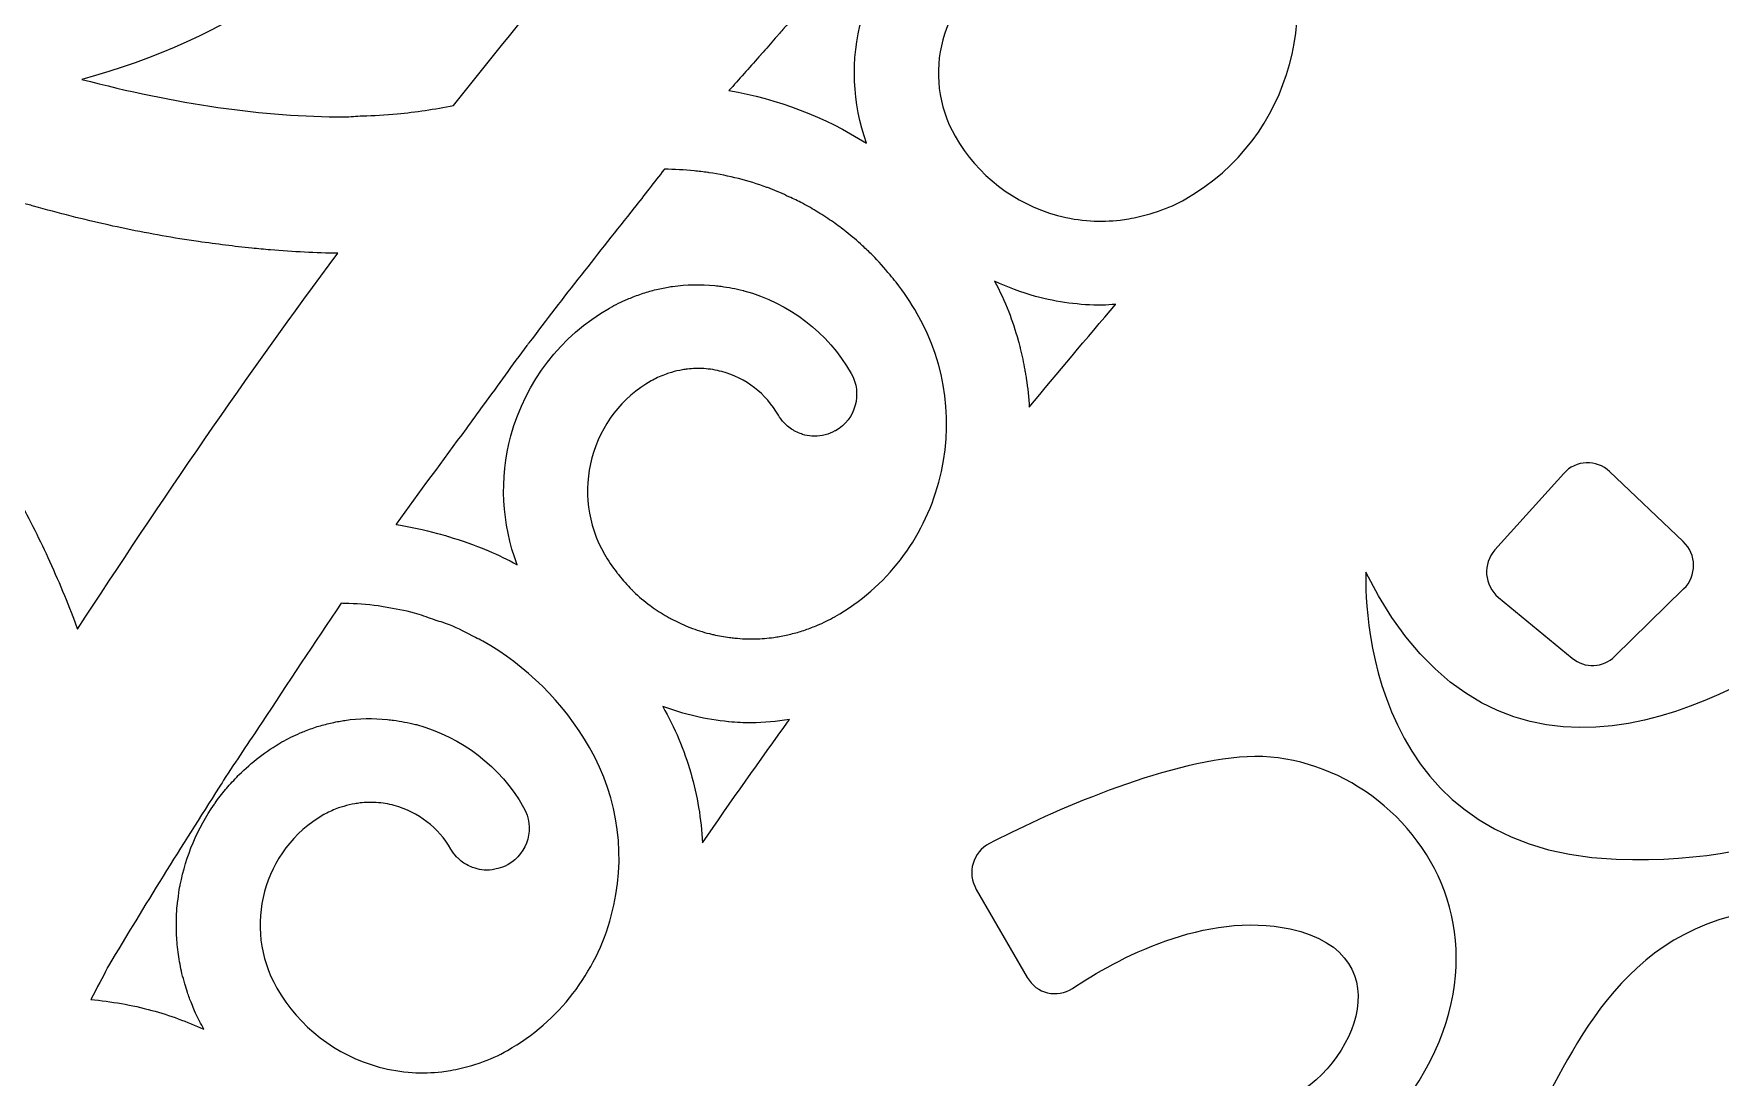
# Model space of a CAD drawing. Header units: millimetres. Extents: x -416 to 1516, y -417 to 43.
# Drawn here: x 467.93 to 488.06, y -61.11 to -48.67 of the extents above; entities that cross this region are included whole.
import ezdxf

# ---------------------------------------------------------------- set-up
doc = ezdxf.new("R2010")
doc.units = ezdxf.units.MM
doc.header["$MEASUREMENT"] = 0
doc.layers.add('Layer 3', color=7, linetype='Continuous')

msp = doc.modelspace()

# ---------------------------------------------------------------- linework, layer by layer
at = {"layer": 'Layer 3', "lineweight": 0}
for points, knots in [([(474.524, -41.385), (474.524, -41.101), (474.509, -40.821), (474.48, -40.544), (474.595, -40.759), (474.703, -40.973), (474.806, -41.185), (474.827, -41.228), (474.848, -41.27), (474.868, -41.313), (474.967, -41.519), (475.06, -41.724), (475.147, -41.926), (475.162, -41.962), (475.177, -41.998), (475.192, -42.033), (475.272, -42.224), (475.348, -42.414), (475.417, -42.601), (475.426, -42.624), (475.436, -42.648), (475.444, -42.671), (475.517, -42.87), (475.582, -43.066), (475.642, -43.259), (475.655, -43.301), (475.668, -43.343), (475.681, -43.384), (475.738, -43.577), (475.791, -43.768), (475.836, -43.955), (475.841, -43.977), (475.846, -43.999), (475.851, -44.021), (475.891, -44.195), (475.926, -44.367), (475.955, -44.536), (475.961, -44.568), (475.967, -44.601), (475.973, -44.633), (476.001, -44.811), (476.023, -44.985), (476.039, -45.156), (476.042, -45.192), (476.045, -45.228), (476.047, -45.264), (476.061, -45.438), (476.07, -45.61), (476.069, -45.777), (476.069, -45.777), (476.069, -45.778), (476.069, -45.778), (474.99, -46.995), (473.95, -48.246), (472.943, -49.523), (472.716, -49.565), (472.49, -49.599), (472.271, -49.621), (472.126, -49.637), (471.991, -49.639), (471.854, -49.645), (471.784, -49.647), (471.708, -49.657), (471.641, -49.657), (470.677, -49.657), (469.622, -49.503), (468.506, -49.21), (471.966, -48.289), (474.524, -45.131), (474.524, -41.385)], [0, 0, 0, 0, 1, 1, 1, 2, 2, 2, 3, 3, 3, 4, 4, 4, 5, 5, 5, 6, 6, 6, 7, 7, 7, 8, 8, 8, 9, 9, 9, 10, 10, 10, 11, 11, 11, 12, 12, 12, 13, 13, 13, 14, 14, 14, 15, 15, 15, 16, 16, 16, 17, 17, 17, 18, 18, 18, 19, 19, 19, 20, 20, 20, 21, 21, 21, 22, 22, 22, 23, 23, 23, 23]), ([(480.544, -50.899), (480.412, -50.89), (480.281, -50.868), (480.151, -50.833), (479.631, -50.692), (479.197, -50.357), (478.928, -49.889), (478.513, -49.165), (478.764, -48.237), (479.488, -47.822), (479.494, -47.819), (479.5, -47.817), (479.505, -47.814), (479.557, -47.785), (479.61, -47.762), (479.665, -47.742), (479.685, -47.734), (479.707, -47.729), (479.727, -47.722), (479.771, -47.71), (479.815, -47.699), (479.86, -47.692), (479.881, -47.689), (479.901, -47.685), (479.921, -47.682), (479.985, -47.676), (480.049, -47.672), (480.113, -47.677), (480.114, -47.677), (480.114, -47.677), (480.114, -47.677), (480.187, -47.682), (480.259, -47.694), (480.331, -47.713), (480.617, -47.791), (480.857, -47.975), (481.004, -48.233), (481.024, -48.268), (481.048, -48.298), (481.074, -48.326), (481.082, -48.334), (481.091, -48.341), (481.099, -48.348), (481.119, -48.367), (481.139, -48.384), (481.161, -48.399), (481.172, -48.405), (481.182, -48.412), (481.192, -48.418), (481.216, -48.431), (481.24, -48.442), (481.265, -48.451), (481.275, -48.455), (481.284, -48.459), (481.294, -48.462), (481.33, -48.473), (481.366, -48.481), (481.403, -48.483), (481.403, -48.483), (481.403, -48.483), (481.403, -48.483), (481.445, -48.486), (481.487, -48.482), (481.53, -48.474), (481.541, -48.472), (481.553, -48.469), (481.564, -48.466), (481.604, -48.456), (481.642, -48.442), (481.679, -48.421), (481.682, -48.42), (481.685, -48.42), (481.688, -48.418), (481.927, -48.281), (482.01, -47.975), (481.873, -47.736), (481.592, -47.246), (481.138, -46.896), (480.593, -46.748), (480.59, -46.747), (480.587, -46.747), (480.584, -46.746), (480.497, -46.723), (480.409, -46.707), (480.321, -46.695), (480.297, -46.692), (480.273, -46.689), (480.249, -46.687), (480.079, -46.669), (479.909, -46.672), (479.741, -46.696), (479.718, -46.699), (479.695, -46.704), (479.671, -46.708), (479.617, -46.718), (479.562, -46.73), (479.508, -46.744), (479.482, -46.751), (479.456, -46.758), (479.431, -46.766), (479.377, -46.782), (479.324, -46.801), (479.272, -46.822), (479.25, -46.83), (479.227, -46.838), (479.205, -46.848), (479.132, -46.879), (479.06, -46.914), (478.99, -46.955), (478.407, -47.289), (477.989, -47.83), (477.814, -48.478), (477.678, -48.978), (477.701, -49.494), (477.871, -49.972), (477.369, -49.655), (476.809, -49.442), (476.228, -49.344), (476.349, -49.208), (476.469, -49.074), (476.586, -48.942), (476.586, -48.941), (476.587, -48.941), (476.587, -48.94), (476.591, -48.936), (476.594, -48.933), (476.597, -48.929), (476.599, -48.927), (476.601, -48.924), (476.603, -48.922), (476.611, -48.913), (476.618, -48.905), (476.626, -48.896), (476.63, -48.892), (476.633, -48.888), (476.637, -48.884), (476.693, -48.82), (476.748, -48.758), (476.801, -48.697), (476.804, -48.694), (476.807, -48.691), (476.81, -48.688), (476.815, -48.681), (476.819, -48.676), (476.825, -48.67), (476.826, -48.668), (476.828, -48.666), (476.83, -48.664), (476.85, -48.641), (476.867, -48.62), (476.886, -48.597), (476.888, -48.595), (476.89, -48.593), (476.892, -48.591), (476.915, -48.564), (476.939, -48.536), (476.961, -48.51), (476.975, -48.493), (476.99, -48.476), (477.003, -48.46), (477.013, -48.449), (477.024, -48.437), (477.033, -48.426), (477.036, -48.422), (477.038, -48.418), (477.041, -48.415), (477.05, -48.405), (477.056, -48.396), (477.064, -48.386), (477.097, -48.345), (477.127, -48.306), (477.156, -48.268), (477.177, -48.242), (477.199, -48.215), (477.216, -48.192), (477.255, -48.148), (477.295, -48.105), (477.334, -48.061), (477.762, -47.567), (478.201, -47.084), (478.641, -46.601), (478.656, -46.585), (478.671, -46.568), (478.686, -46.552), (479.071, -46.133), (479.459, -45.717), (479.851, -45.304), (479.989, -45.311), (480.125, -45.327), (480.26, -45.35), (480.371, -45.369), (480.479, -45.397), (480.587, -45.427), (480.612, -45.433), (480.637, -45.437), (480.661, -45.444), (480.696, -45.455), (480.73, -45.468), (480.764, -45.48), (480.856, -45.51), (480.947, -45.543), (481.037, -45.581), (481.078, -45.599), (481.119, -45.619), (481.16, -45.639), (481.24, -45.677), (481.32, -45.717), (481.397, -45.761), (481.438, -45.785), (481.478, -45.81), (481.518, -45.835), (481.593, -45.882), (481.667, -45.933), (481.738, -45.986), (481.776, -46.014), (481.813, -46.042), (481.85, -46.072), (481.922, -46.131), (481.991, -46.193), (482.059, -46.258), (482.09, -46.288), (482.122, -46.317), (482.152, -46.348), (482.227, -46.425), (482.297, -46.507), (482.364, -46.592), (482.384, -46.615), (482.404, -46.638), (482.422, -46.662), (482.508, -46.776), (482.588, -46.895), (482.661, -47.021), (483.387, -48.288), (482.948, -49.909), (481.682, -50.635), (481.576, -50.696), (481.466, -50.743), (481.354, -50.783), (481.321, -50.795), (481.288, -50.804), (481.254, -50.814), (481.171, -50.839), (481.086, -50.858), (481, -50.872), (480.965, -50.878), (480.931, -50.885), (480.896, -50.888), (480.779, -50.901), (480.662, -50.907), (480.544, -50.899)], [0, 0, 0, 0, 1, 1, 1, 2, 2, 2, 3, 3, 3, 4, 4, 4, 5, 5, 5, 6, 6, 6, 7, 7, 7, 8, 8, 8, 9, 9, 9, 10, 10, 10, 11, 11, 11, 12, 12, 12, 13, 13, 13, 14, 14, 14, 15, 15, 15, 16, 16, 16, 17, 17, 17, 18, 18, 18, 19, 19, 19, 20, 20, 20, 21, 21, 21, 22, 22, 22, 23, 23, 23, 24, 24, 24, 25, 25, 25, 26, 26, 26, 27, 27, 27, 28, 28, 28, 29, 29, 29, 30, 30, 30, 31, 31, 31, 32, 32, 32, 33, 33, 33, 34, 34, 34, 35, 35, 35, 36, 36, 36, 37, 37, 37, 38, 38, 38, 39, 39, 39, 40, 40, 40, 41, 41, 41, 42, 42, 42, 43, 43, 43, 44, 44, 44, 45, 45, 45, 46, 46, 46, 47, 47, 47, 48, 48, 48, 49, 49, 49, 50, 50, 50, 51, 51, 51, 52, 52, 52, 53, 53, 53, 54, 54, 54, 55, 55, 55, 56, 56, 56, 57, 57, 57, 58, 58, 58, 59, 59, 59, 60, 60, 60, 61, 61, 61, 62, 62, 62, 63, 63, 63, 64, 64, 64, 65, 65, 65, 66, 66, 66, 67, 67, 67, 68, 68, 68, 69, 69, 69, 70, 70, 70, 71, 71, 71, 72, 72, 72, 73, 73, 73, 74, 74, 74, 75, 75, 75, 76, 76, 76, 77, 77, 77, 78, 78, 78, 79, 79, 79, 80, 80, 80, 81, 81, 81, 82, 82, 82, 83, 83, 83, 83]), ([(468.82, -50.947), (469.11, -51.012), (469.394, -51.064), (469.675, -51.111), (469.75, -51.123), (469.825, -51.133), (469.899, -51.144), (470.114, -51.176), (470.325, -51.202), (470.534, -51.223), (470.608, -51.23), (470.683, -51.238), (470.756, -51.244), (471.029, -51.266), (471.299, -51.282), (471.561, -51.284), (470.474, -52.739), (469.449, -54.243), (468.454, -55.768), (468.356, -55.501), (468.245, -55.231), (468.121, -54.958), (468.01, -54.713), (467.885, -54.466), (467.752, -54.218), (467.751, -54.214), (467.748, -54.211), (467.747, -54.208), (467.746, -54.206), (467.745, -54.205), (467.744, -54.204), (467.744, -54.203), (467.743, -54.202), (467.743, -54.201), (467.684, -54.09), (467.617, -53.979), (467.554, -53.867), (467.553, -53.865), (467.551, -53.863), (467.55, -53.86), (467.547, -53.856), (467.545, -53.851), (467.542, -53.846), (467.534, -53.832), (467.526, -53.818), (467.518, -53.804), (467.461, -53.704), (467.405, -53.605), (467.344, -53.506), (467.342, -53.501), (467.339, -53.497), (467.336, -53.493), (467.335, -53.491), (467.334, -53.489), (467.333, -53.488), (467.332, -53.487), (467.331, -53.486), (467.331, -53.484), (467.231, -53.319), (467.124, -53.154), (467.015, -52.988), (467.014, -52.986), (467.013, -52.984), (467.012, -52.982), (467.01, -52.979), (467.008, -52.976), (467.006, -52.973), (467, -52.965), (466.996, -52.957), (466.991, -52.949), (466.963, -52.907), (466.935, -52.864), (466.906, -52.822), (466.902, -52.816), (466.898, -52.81), (466.894, -52.804), (466.892, -52.802), (466.891, -52.8), (466.889, -52.798), (466.888, -52.797), (466.888, -52.796), (466.887, -52.795), (466.736, -52.572), (466.578, -52.348), (466.413, -52.124), (466.412, -52.123), (466.411, -52.121), (466.41, -52.12), (466.408, -52.117), (466.406, -52.115), (466.405, -52.113), (466.388, -52.09), (466.37, -52.067), (466.353, -52.043), (466.351, -52.041), (466.348, -52.038), (466.346, -52.035), (466.345, -52.033), (466.343, -52.031), (466.342, -52.029), (466.176, -51.808), (466.005, -51.587), (465.824, -51.365), (465.823, -51.364), (465.823, -51.363), (465.822, -51.361), (465.82, -51.359), (465.819, -51.357), (465.817, -51.356), (465.813, -51.351), (465.81, -51.346), (465.806, -51.342), (465.806, -51.342), (465.806, -51.342), (465.806, -51.342), (465.806, -51.341), (465.806, -51.341), (465.806, -51.341), (465.784, -51.314), (465.76, -51.288), (465.738, -51.261), (465.736, -51.258), (465.734, -51.256), (465.732, -51.253), (465.73, -51.251), (465.729, -51.249), (465.727, -51.248), (465.511, -50.986), (465.287, -50.725), (465.051, -50.464), (465.05, -50.463), (465.049, -50.461), (465.048, -50.46), (465.047, -50.458), (465.045, -50.457), (465.044, -50.455), (465.036, -50.447), (465.029, -50.438), (465.021, -50.429), (464.925, -50.322), (464.828, -50.215), (464.729, -50.109), (464.723, -50.102), (464.717, -50.096), (464.711, -50.09), (464.709, -50.088), (464.707, -50.086), (464.705, -50.083), (464.703, -50.082), (464.702, -50.08), (464.7, -50.079), (464.62, -49.993), (464.54, -49.908), (464.457, -49.823), (464.456, -49.822), (464.455, -49.82), (464.454, -49.819), (464.452, -49.817), (464.45, -49.815), (464.448, -49.813), (464.443, -49.808), (464.439, -49.803), (464.434, -49.799), (464.21, -49.565), (463.98, -49.333), (463.74, -49.101), (463.739, -49.101), (463.739, -49.101), (463.739, -49.101), (463.951, -49.204), (464.161, -49.298), (464.372, -49.395), (464.374, -49.396), (464.376, -49.397), (464.378, -49.397), (464.734, -49.561), (465.087, -49.715), (465.439, -49.858), (465.47, -49.871), (465.502, -49.885), (465.533, -49.898), (465.705, -49.967), (465.877, -50.035), (466.048, -50.1), (466.262, -50.182), (466.476, -50.259), (466.688, -50.333), (466.798, -50.371), (466.906, -50.407), (467.015, -50.443), (467.276, -50.529), (467.534, -50.61), (467.79, -50.684), (467.837, -50.697), (467.884, -50.709), (467.931, -50.722), (468.231, -50.806), (468.528, -50.882), (468.82, -50.947)], [0, 0, 0, 0, 1, 1, 1, 2, 2, 2, 3, 3, 3, 4, 4, 4, 5, 5, 5, 6, 6, 6, 7, 7, 7, 8, 8, 8, 9, 9, 9, 10, 10, 10, 11, 11, 11, 12, 12, 12, 13, 13, 13, 14, 14, 14, 15, 15, 15, 16, 16, 16, 17, 17, 17, 18, 18, 18, 19, 19, 19, 20, 20, 20, 21, 21, 21, 22, 22, 22, 23, 23, 23, 24, 24, 24, 25, 25, 25, 26, 26, 26, 27, 27, 27, 28, 28, 28, 29, 29, 29, 30, 30, 30, 31, 31, 31, 32, 32, 32, 33, 33, 33, 34, 34, 34, 35, 35, 35, 36, 36, 36, 37, 37, 37, 38, 38, 38, 39, 39, 39, 40, 40, 40, 41, 41, 41, 42, 42, 42, 43, 43, 43, 44, 44, 44, 45, 45, 45, 46, 46, 46, 47, 47, 47, 48, 48, 48, 49, 49, 49, 50, 50, 50, 51, 51, 51, 52, 52, 52, 53, 53, 53, 54, 54, 54, 55, 55, 55, 56, 56, 56, 57, 57, 57, 58, 58, 58, 59, 59, 59, 60, 60, 60, 61, 61, 61, 62, 62, 62, 63, 63, 63, 64, 64, 64, 65, 65, 65, 66, 66, 66, 66]), ([(476.833, -55.855), (476.81, -55.859), (476.787, -55.863), (476.763, -55.867), (476.689, -55.876), (476.615, -55.883), (476.541, -55.885), (476.541, -55.885), (476.541, -55.885), (476.541, -55.885), (476.46, -55.887), (476.379, -55.882), (476.299, -55.875), (476.279, -55.873), (476.258, -55.87), (476.237, -55.867), (476.172, -55.859), (476.108, -55.847), (476.045, -55.833), (476.029, -55.829), (476.012, -55.826), (475.996, -55.822), (475.917, -55.802), (475.839, -55.778), (475.763, -55.748), (475.755, -55.745), (475.748, -55.742), (475.74, -55.739), (475.672, -55.711), (475.605, -55.68), (475.54, -55.645), (475.524, -55.637), (475.509, -55.628), (475.493, -55.619), (475.427, -55.581), (475.362, -55.541), (475.3, -55.495), (475.296, -55.492), (475.291, -55.489), (475.287, -55.486), (475.218, -55.436), (475.153, -55.38), (475.091, -55.32), (475.083, -55.312), (475.075, -55.303), (475.067, -55.295), (475.014, -55.242), (474.964, -55.186), (474.917, -55.127), (474.907, -55.115), (474.898, -55.104), (474.889, -55.092), (474.836, -55.022), (474.786, -54.95), (474.742, -54.872), (474.54, -54.521), (474.488, -54.113), (474.594, -53.723), (474.699, -53.332), (474.951, -53.006), (475.302, -52.805), (475.307, -52.802), (475.313, -52.8), (475.319, -52.797), (475.37, -52.769), (475.424, -52.745), (475.478, -52.725), (475.499, -52.717), (475.52, -52.712), (475.541, -52.705), (475.585, -52.693), (475.629, -52.682), (475.674, -52.675), (475.694, -52.671), (475.714, -52.668), (475.735, -52.665), (475.798, -52.659), (475.863, -52.655), (475.927, -52.66), (475.927, -52.66), (475.928, -52.66), (475.928, -52.66), (476, -52.665), (476.073, -52.677), (476.144, -52.696), (476.431, -52.774), (476.67, -52.958), (476.818, -53.216), (476.838, -53.251), (476.862, -53.281), (476.888, -53.309), (476.896, -53.317), (476.904, -53.324), (476.912, -53.331), (476.932, -53.35), (476.953, -53.367), (476.975, -53.382), (476.985, -53.388), (476.995, -53.395), (477.006, -53.401), (477.029, -53.414), (477.053, -53.425), (477.078, -53.434), (477.088, -53.438), (477.098, -53.442), (477.108, -53.445), (477.143, -53.456), (477.179, -53.463), (477.216, -53.466), (477.216, -53.466), (477.216, -53.466), (477.216, -53.466), (477.258, -53.469), (477.301, -53.465), (477.343, -53.457), (477.355, -53.455), (477.366, -53.452), (477.378, -53.449), (477.417, -53.439), (477.456, -53.425), (477.493, -53.404), (477.496, -53.403), (477.499, -53.403), (477.501, -53.401), (477.741, -53.264), (477.824, -52.958), (477.686, -52.718), (477.406, -52.229), (476.951, -51.879), (476.407, -51.731), (476.404, -51.73), (476.401, -51.73), (476.397, -51.729), (476.31, -51.706), (476.222, -51.69), (476.135, -51.678), (476.11, -51.675), (476.086, -51.672), (476.062, -51.67), (475.892, -51.653), (475.722, -51.655), (475.554, -51.679), (475.531, -51.683), (475.509, -51.688), (475.485, -51.692), (475.43, -51.702), (475.376, -51.713), (475.321, -51.727), (475.296, -51.734), (475.27, -51.741), (475.244, -51.749), (475.191, -51.765), (475.138, -51.784), (475.085, -51.805), (475.063, -51.814), (475.041, -51.822), (475.019, -51.831), (474.945, -51.863), (474.873, -51.897), (474.803, -51.938), (474.22, -52.272), (473.803, -52.813), (473.627, -53.461), (473.488, -53.976), (473.517, -54.509), (473.701, -54.999), (473.589, -54.938), (473.474, -54.883), (473.357, -54.833), (473.353, -54.831), (473.347, -54.829), (473.342, -54.827), (473.342, -54.827), (473.341, -54.827), (473.34, -54.826), (473.19, -54.763), (473.036, -54.71), (472.881, -54.664), (472.881, -54.664), (472.88, -54.663), (472.88, -54.663), (472.879, -54.663), (472.878, -54.662), (472.876, -54.662), (472.835, -54.65), (472.795, -54.638), (472.754, -54.627), (472.753, -54.627), (472.751, -54.627), (472.75, -54.626), (472.749, -54.626), (472.749, -54.626), (472.749, -54.626), (472.59, -54.583), (472.429, -54.546), (472.267, -54.521), (472.266, -54.521), (472.266, -54.52), (472.266, -54.52), (472.263, -54.52), (472.26, -54.519), (472.257, -54.519), (472.257, -54.519), (472.257, -54.518), (472.257, -54.518), (472.257, -54.518), (472.257, -54.518), (472.257, -54.518), (472.257, -54.518), (472.258, -54.517), (472.258, -54.517), (472.53, -54.133), (472.813, -53.757), (473.091, -53.377), (473.161, -53.282), (473.23, -53.188), (473.299, -53.093), (473.473, -52.857), (473.641, -52.617), (473.818, -52.383), (473.826, -52.373), (473.833, -52.363), (473.841, -52.354), (474.251, -51.81), (474.674, -51.277), (475.098, -50.744), (475.217, -50.591), (475.335, -50.437), (475.456, -50.286), (475.457, -50.285), (475.458, -50.283), (475.459, -50.282), (475.578, -50.281), (475.696, -50.291), (475.814, -50.302), (475.868, -50.308), (475.922, -50.313), (475.975, -50.32), (475.981, -50.321), (475.987, -50.323), (475.994, -50.324), (476.228, -50.358), (476.458, -50.417), (476.68, -50.498), (476.693, -50.503), (476.708, -50.507), (476.721, -50.512), (476.797, -50.541), (476.871, -50.576), (476.945, -50.611), (477, -50.636), (477.054, -50.66), (477.107, -50.688), (477.17, -50.721), (477.23, -50.758), (477.291, -50.795), (477.353, -50.833), (477.415, -50.872), (477.475, -50.915), (477.526, -50.951), (477.577, -50.988), (477.626, -51.027), (477.693, -51.08), (477.758, -51.136), (477.822, -51.195), (477.862, -51.231), (477.902, -51.268), (477.94, -51.306), (478.014, -51.381), (478.084, -51.461), (478.151, -51.543), (478.175, -51.572), (478.2, -51.6), (478.224, -51.63), (478.314, -51.748), (478.398, -51.872), (478.474, -52.005), (478.826, -52.618), (478.918, -53.332), (478.733, -54.014), (478.548, -54.697), (478.109, -55.266), (477.495, -55.618), (477.494, -55.619), (477.492, -55.62), (477.491, -55.621), (477.423, -55.659), (477.355, -55.692), (477.285, -55.722), (477.262, -55.732), (477.238, -55.74), (477.215, -55.749), (477.165, -55.768), (477.116, -55.786), (477.065, -55.801), (477.039, -55.808), (477.013, -55.816), (476.987, -55.822), (476.936, -55.835), (476.885, -55.846), (476.833, -55.855)], [0, 0, 0, 0, 1, 1, 1, 2, 2, 2, 3, 3, 3, 4, 4, 4, 5, 5, 5, 6, 6, 6, 7, 7, 7, 8, 8, 8, 9, 9, 9, 10, 10, 10, 11, 11, 11, 12, 12, 12, 13, 13, 13, 14, 14, 14, 15, 15, 15, 16, 16, 16, 17, 17, 17, 18, 18, 18, 19, 19, 19, 20, 20, 20, 21, 21, 21, 22, 22, 22, 23, 23, 23, 24, 24, 24, 25, 25, 25, 26, 26, 26, 27, 27, 27, 28, 28, 28, 29, 29, 29, 30, 30, 30, 31, 31, 31, 32, 32, 32, 33, 33, 33, 34, 34, 34, 35, 35, 35, 36, 36, 36, 37, 37, 37, 38, 38, 38, 39, 39, 39, 40, 40, 40, 41, 41, 41, 42, 42, 42, 43, 43, 43, 44, 44, 44, 45, 45, 45, 46, 46, 46, 47, 47, 47, 48, 48, 48, 49, 49, 49, 50, 50, 50, 51, 51, 51, 52, 52, 52, 53, 53, 53, 54, 54, 54, 55, 55, 55, 56, 56, 56, 57, 57, 57, 58, 58, 58, 59, 59, 59, 60, 60, 60, 61, 61, 61, 62, 62, 62, 63, 63, 63, 64, 64, 64, 65, 65, 65, 66, 66, 66, 67, 67, 67, 68, 68, 68, 69, 69, 69, 70, 70, 70, 71, 71, 71, 72, 72, 72, 73, 73, 73, 74, 74, 74, 75, 75, 75, 76, 76, 76, 77, 77, 77, 78, 78, 78, 79, 79, 79, 80, 80, 80, 81, 81, 81, 82, 82, 82, 83, 83, 83, 84, 84, 84, 85, 85, 85, 86, 86, 86, 87, 87, 87, 88, 88, 88, 89, 89, 89, 90, 90, 90, 91, 91, 91, 92, 92, 92, 93, 93, 93, 94, 94, 94, 95, 95, 95, 96, 96, 96, 97, 97, 97, 98, 98, 98, 99, 99, 99, 100, 100, 100, 100]), ([(480.844, -51.894), (480.843, -51.894), (480.843, -51.895), (480.842, -51.895), (480.496, -52.301), (480.151, -52.709), (479.813, -53.122), (479.807, -53.007), (479.793, -52.892), (479.776, -52.778), (479.776, -52.773), (479.775, -52.768), (479.774, -52.763), (479.774, -52.762), (479.774, -52.762), (479.774, -52.761), (479.771, -52.742), (479.767, -52.722), (479.764, -52.703), (479.763, -52.702), (479.763, -52.701), (479.763, -52.7), (479.762, -52.692), (479.76, -52.684), (479.759, -52.676), (479.744, -52.591), (479.726, -52.506), (479.705, -52.422), (479.703, -52.414), (479.701, -52.406), (479.699, -52.398), (479.698, -52.397), (479.698, -52.396), (479.698, -52.395), (479.693, -52.375), (479.688, -52.355), (479.682, -52.335), (479.682, -52.335), (479.682, -52.334), (479.682, -52.334), (479.681, -52.329), (479.68, -52.325), (479.679, -52.32), (479.646, -52.207), (479.61, -52.093), (479.567, -51.982), (479.518, -51.858), (479.462, -51.736), (479.398, -51.616), (479.555, -51.689), (479.718, -51.752), (479.888, -51.798), (480.151, -51.869), (480.417, -51.904), (480.682, -51.904), (480.682, -51.904), (480.682, -51.904), (480.682, -51.904), (480.682, -51.904), (480.682, -51.904), (480.682, -51.904), (480.683, -51.904), (480.683, -51.904), (480.683, -51.904), (480.683, -51.904), (480.683, -51.904), (480.683, -51.904), (480.737, -51.904), (480.79, -51.897), (480.844, -51.894)], [0, 0, 0, 0, 1, 1, 1, 2, 2, 2, 3, 3, 3, 4, 4, 4, 5, 5, 5, 6, 6, 6, 7, 7, 7, 8, 8, 8, 9, 9, 9, 10, 10, 10, 11, 11, 11, 12, 12, 12, 13, 13, 13, 14, 14, 14, 15, 15, 15, 16, 16, 16, 17, 17, 17, 18, 18, 18, 19, 19, 19, 20, 20, 20, 21, 21, 21, 22, 22, 22, 23, 23, 23, 23]), ([(487.622, -55.289), (487.622, -55.289), (486.802, -56.092), (486.802, -56.092), (486.661, -56.23), (486.442, -56.239), (486.291, -56.114), (486.291, -56.114), (485.412, -55.389), (485.412, -55.389), (485.24, -55.247), (485.221, -54.988), (485.37, -54.822), (485.37, -54.822), (486.19, -53.911), (486.19, -53.911), (486.335, -53.75), (486.581, -53.74), (486.738, -53.889), (486.738, -53.889), (487.617, -54.723), (487.617, -54.723), (487.779, -54.875), (487.781, -55.134), (487.622, -55.289)], [0, 0, 0, 0, 1, 1, 1, 2, 2, 2, 3, 3, 3, 4, 4, 4, 5, 5, 5, 6, 6, 6, 7, 7, 7, 8, 8, 8, 8]), ([(489.21, -55.862), (489.376, -55.741), (489.606, -55.774), (489.734, -55.935), (489.734, -55.935), (490.395, -56.768), (490.395, -56.768), (490.514, -56.917), (490.508, -57.131), (490.383, -57.274), (489.983, -57.729), (488.939, -58.594), (486.815, -58.512), (483.649, -58.39), (483.83, -55.087), (483.83, -55.087), (485.413, -58.273), (488.294, -56.531), (489.21, -55.862)], [0, 0, 0, 0, 1, 1, 1, 2, 2, 2, 3, 3, 3, 4, 4, 4, 5, 5, 5, 6, 6, 6, 6]), ([(473.586, -60.794), (473.481, -60.855), (473.371, -60.902), (473.259, -60.942), (473.226, -60.954), (473.193, -60.963), (473.159, -60.973), (473.075, -60.998), (472.99, -61.018), (472.904, -61.032), (472.87, -61.038), (472.836, -61.044), (472.801, -61.048), (472.684, -61.061), (472.567, -61.066), (472.449, -61.058), (472.317, -61.049), (472.186, -61.027), (472.056, -60.992), (471.535, -60.851), (471.101, -60.516), (470.833, -60.049), (470.418, -59.324), (470.669, -58.397), (471.393, -57.981), (471.398, -57.978), (471.404, -57.976), (471.41, -57.973), (471.461, -57.945), (471.515, -57.921), (471.569, -57.901), (471.59, -57.894), (471.611, -57.888), (471.632, -57.882), (471.676, -57.869), (471.72, -57.859), (471.765, -57.851), (471.785, -57.848), (471.806, -57.844), (471.826, -57.842), (471.89, -57.835), (471.954, -57.832), (472.018, -57.836), (472.018, -57.836), (472.019, -57.836), (472.019, -57.836), (472.092, -57.841), (472.164, -57.853), (472.235, -57.873), (472.522, -57.95), (472.761, -58.135), (472.909, -58.392), (472.929, -58.427), (472.953, -58.457), (472.979, -58.485), (472.987, -58.493), (472.995, -58.5), (473.003, -58.508), (473.023, -58.526), (473.044, -58.543), (473.066, -58.558), (473.076, -58.565), (473.086, -58.571), (473.097, -58.577), (473.12, -58.59), (473.145, -58.601), (473.17, -58.61), (473.179, -58.614), (473.189, -58.618), (473.199, -58.621), (473.234, -58.632), (473.271, -58.64), (473.308, -58.642), (473.308, -58.642), (473.308, -58.642), (473.308, -58.642), (473.35, -58.645), (473.392, -58.641), (473.434, -58.633), (473.446, -58.631), (473.457, -58.628), (473.469, -58.625), (473.508, -58.615), (473.547, -58.601), (473.584, -58.581), (473.587, -58.579), (473.59, -58.579), (473.593, -58.577), (473.832, -58.44), (473.915, -58.134), (473.778, -57.895), (473.497, -57.405), (473.043, -57.055), (472.498, -56.907), (472.495, -56.907), (472.492, -56.906), (472.489, -56.906), (472.401, -56.882), (472.314, -56.867), (472.225, -56.855), (472.202, -56.851), (472.178, -56.849), (472.154, -56.846), (471.984, -56.829), (471.813, -56.832), (471.646, -56.856), (471.623, -56.859), (471.6, -56.864), (471.577, -56.868), (471.522, -56.878), (471.467, -56.889), (471.412, -56.904), (471.387, -56.91), (471.361, -56.918), (471.336, -56.925), (471.282, -56.942), (471.229, -56.96), (471.176, -56.981), (471.154, -56.99), (471.132, -56.998), (471.11, -57.007), (471.037, -57.039), (470.964, -57.074), (470.894, -57.114), (470.702, -57.224), (470.532, -57.358), (470.381, -57.507), (470.378, -57.51), (470.375, -57.513), (470.373, -57.516), (470.323, -57.565), (470.276, -57.616), (470.232, -57.668), (470.228, -57.673), (470.225, -57.677), (470.221, -57.681), (470.177, -57.734), (470.135, -57.788), (470.096, -57.843), (470.093, -57.847), (470.091, -57.851), (470.088, -57.855), (469.885, -58.146), (469.747, -58.474), (469.68, -58.819), (469.679, -58.825), (469.677, -58.831), (469.676, -58.837), (469.666, -58.888), (469.66, -58.94), (469.654, -58.991), (469.65, -59.016), (469.647, -59.041), (469.644, -59.065), (469.64, -59.111), (469.638, -59.156), (469.636, -59.202), (469.635, -59.233), (469.634, -59.265), (469.634, -59.297), (469.634, -59.339), (469.635, -59.381), (469.637, -59.423), (469.639, -59.459), (469.642, -59.495), (469.645, -59.531), (469.649, -59.57), (469.653, -59.61), (469.658, -59.649), (469.664, -59.688), (469.671, -59.726), (469.678, -59.765), (469.685, -59.802), (469.692, -59.839), (469.701, -59.875), (469.711, -59.917), (469.723, -59.958), (469.735, -60), (469.745, -60.033), (469.754, -60.067), (469.765, -60.101), (469.78, -60.146), (469.799, -60.191), (469.817, -60.237), (469.829, -60.265), (469.839, -60.295), (469.852, -60.323), (469.881, -60.388), (469.914, -60.453), (469.949, -60.516), (469.953, -60.523), (469.956, -60.531), (469.961, -60.539), (469.761, -60.452), (469.556, -60.374), (469.342, -60.316), (469.101, -60.25), (468.857, -60.21), (468.613, -60.186), (468.689, -60.043), (468.756, -59.915), (468.809, -59.813), (468.809, -59.812), (468.81, -59.811), (468.81, -59.81), (468.815, -59.802), (468.82, -59.791), (468.825, -59.783), (469.253, -59.066), (469.694, -58.357), (470.145, -57.655), (470.15, -57.647), (470.155, -57.639), (470.16, -57.631), (470.172, -57.611), (470.185, -57.591), (470.198, -57.57), (470.346, -57.341), (470.499, -57.115), (470.651, -56.889), (470.965, -56.411), (471.278, -55.931), (471.601, -55.46), (471.615, -55.46), (471.628, -55.462), (471.641, -55.462), (471.776, -55.465), (471.91, -55.473), (472.043, -55.491), (472.07, -55.494), (472.097, -55.502), (472.124, -55.507), (472.242, -55.525), (472.36, -55.546), (472.475, -55.577), (472.55, -55.597), (472.623, -55.626), (472.696, -55.651), (472.762, -55.674), (472.829, -55.691), (472.893, -55.717), (472.999, -55.761), (473.102, -55.814), (473.204, -55.868), (473.232, -55.883), (473.262, -55.895), (473.291, -55.911), (473.805, -56.203), (474.25, -56.631), (474.565, -57.181), (474.917, -57.794), (475.009, -58.508), (474.824, -59.19), (474.639, -59.873), (474.2, -60.443), (473.586, -60.794)], [0, 0, 0, 0, 1, 1, 1, 2, 2, 2, 3, 3, 3, 4, 4, 4, 5, 5, 5, 6, 6, 6, 7, 7, 7, 8, 8, 8, 9, 9, 9, 10, 10, 10, 11, 11, 11, 12, 12, 12, 13, 13, 13, 14, 14, 14, 15, 15, 15, 16, 16, 16, 17, 17, 17, 18, 18, 18, 19, 19, 19, 20, 20, 20, 21, 21, 21, 22, 22, 22, 23, 23, 23, 24, 24, 24, 25, 25, 25, 26, 26, 26, 27, 27, 27, 28, 28, 28, 29, 29, 29, 30, 30, 30, 31, 31, 31, 32, 32, 32, 33, 33, 33, 34, 34, 34, 35, 35, 35, 36, 36, 36, 37, 37, 37, 38, 38, 38, 39, 39, 39, 40, 40, 40, 41, 41, 41, 42, 42, 42, 43, 43, 43, 44, 44, 44, 45, 45, 45, 46, 46, 46, 47, 47, 47, 48, 48, 48, 49, 49, 49, 50, 50, 50, 51, 51, 51, 52, 52, 52, 53, 53, 53, 54, 54, 54, 55, 55, 55, 56, 56, 56, 57, 57, 57, 58, 58, 58, 59, 59, 59, 60, 60, 60, 61, 61, 61, 62, 62, 62, 63, 63, 63, 64, 64, 64, 65, 65, 65, 66, 66, 66, 67, 67, 67, 68, 68, 68, 69, 69, 69, 70, 70, 70, 71, 71, 71, 72, 72, 72, 73, 73, 73, 74, 74, 74, 75, 75, 75, 76, 76, 76, 77, 77, 77, 78, 78, 78, 79, 79, 79, 80, 80, 80, 81, 81, 81, 82, 82, 82, 83, 83, 83, 84, 84, 84, 85, 85, 85, 85]), ([(476.95, -56.847), (476.949, -56.848), (476.949, -56.848), (476.949, -56.848), (476.948, -56.849), (476.948, -56.85), (476.948, -56.85), (476.597, -57.336), (476.252, -57.825), (475.912, -58.319), (475.898, -58.036), (475.852, -57.755), (475.773, -57.482), (475.733, -57.346), (475.686, -57.211), (475.63, -57.079), (475.574, -56.946), (475.51, -56.817), (475.438, -56.69), (475.691, -56.785), (475.956, -56.847), (476.225, -56.873), (476.227, -56.873), (476.228, -56.873), (476.229, -56.873), (476.318, -56.881), (476.407, -56.886), (476.496, -56.886), (476.496, -56.886), (476.496, -56.886), (476.496, -56.886), (476.496, -56.886), (476.496, -56.886), (476.496, -56.886), (476.496, -56.886), (476.497, -56.885), (476.497, -56.885), (476.497, -56.885), (476.497, -56.886), (476.497, -56.886), (476.648, -56.885), (476.799, -56.87), (476.95, -56.847)], [0, 0, 0, 0, 1, 1, 1, 2, 2, 2, 3, 3, 3, 4, 4, 4, 5, 5, 5, 6, 6, 6, 7, 7, 7, 8, 8, 8, 9, 9, 9, 10, 10, 10, 11, 11, 11, 12, 12, 12, 13, 13, 13, 14, 14, 14, 14]), ([(490.885, -61.852), (490.674, -60.537), (489.408, -59.956), (488.382, -61.424), (487.357, -62.891), (486.815, -63.931), (484.975, -63.534), (484.975, -63.534), (486.188, -66.023), (484.795, -68.057), (483.559, -69.863), (477.86, -70.587), (477.679, -62.672), (477.679, -62.672), (478.818, -67.419), (482.021, -67.081), (484.87, -66.78), (485.002, -63.427), (482.072, -63.585), (481.969, -63.59), (481.869, -63.552), (481.792, -63.483), (481.57, -63.282), (481.139, -62.803), (480.939, -61.971), (480.873, -61.697), (481.105, -61.445), (481.378, -61.492), (481.763, -61.557), (482.296, -61.591), (482.775, -61.424), (483.649, -61.118), (484.342, -59.65), (482.925, -59.344), (481.911, -59.126), (480.85, -59.706), (480.329, -60.053), (480.146, -60.176), (479.898, -60.115), (479.787, -59.923), (479.787, -59.923), (479.18, -58.872), (479.18, -58.872), (479.067, -58.677), (479.139, -58.427), (479.337, -58.326), (479.959, -58.006), (481.265, -57.395), (482.322, -57.296), (484.282, -57.112), (486.423, -59.814), (483.408, -62.341), (483.408, -62.341), (484.131, -62.83), (484.644, -62.8), (485.156, -62.769), (485.398, -62.372), (485.85, -61.607), (486.302, -60.843), (486.905, -59.161), (488.865, -59.1), (490.825, -59.039), (492.422, -61.515), (491.669, -64.91), (490.915, -68.304), (488.111, -68.701), (487.026, -67.295), (485.94, -65.888), (486.513, -64.115), (486.513, -64.115), (486.513, -64.115), (486.604, -66.102), (488.654, -65.613), (490.704, -65.124), (491.096, -63.167), (490.885, -61.852)], [0, 0, 0, 0, 1, 1, 1, 2, 2, 2, 3, 3, 3, 4, 4, 4, 5, 5, 5, 6, 6, 6, 7, 7, 7, 8, 8, 8, 9, 9, 9, 10, 10, 10, 11, 11, 11, 12, 12, 12, 13, 13, 13, 14, 14, 14, 15, 15, 15, 16, 16, 16, 17, 17, 17, 18, 18, 18, 19, 19, 19, 20, 20, 20, 21, 21, 21, 22, 22, 22, 23, 23, 23, 24, 24, 24, 25, 25, 25, 25])]:
    msp.add_open_spline(points, degree=3, knots=knots, dxfattribs=at)

doc.saveas('drawing.dxf')
